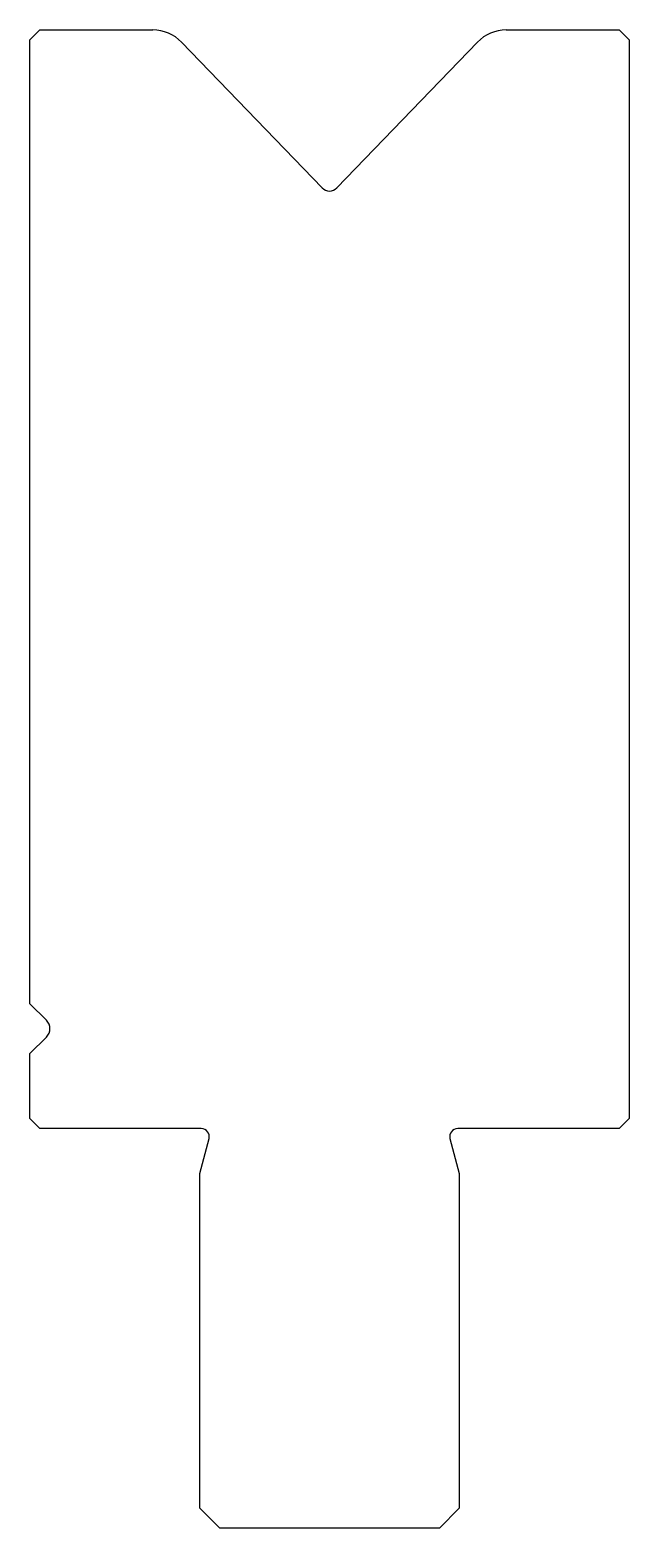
# Model space of a CAD drawing. Header units: metres. Extents: x -15.9 to 14.1, y -43.7 to 31.3.
import ezdxf

# ---------------------------------------------------------------- set-up
doc = ezdxf.new("R2010")
doc.units = ezdxf.units.M

msp = doc.modelspace()

# ---------------------------------------------------------------- linework, layer by layer
for p, q in [((-15.354042, 31.297168), (-15.854042, 30.797168)), ((-15.854042, -17.454303), (-15.854042, 30.797168)), ((-15.354042, 31.297168), (-9.702992, 31.297168)), ((7.994907, 31.297168), (13.645958, 31.297168)), ((14.145958, 30.797168), (13.645958, 31.297168)), ((14.145958, 30.797168), (14.145958, -23.202832)), ((-8.264312, 30.686485), (-1.213712, 23.385375)), ((-0.494372, 23.385375), (6.556228, 30.686485)), ((-15.029778, -18.278567), (-15.854042, -17.454303)), ((-15.854042, -19.95136), (-15.029778, -19.127096)), ((-15.854042, -23.202832), (-15.854042, -19.95136)), ((-15.854042, -23.202832), (-15.354042, -23.702832)), ((13.645958, -23.702832), (14.145958, -23.202832)), ((-7.274042, -23.702832), (-15.354042, -23.702832)), ((13.645958, -23.702832), (5.565958, -23.702832)), ((-7.354042, -25.946877), (-6.887672, -24.206359)), ((5.179587, -24.206359), (5.645958, -25.946877)), ((-7.354042, -42.702832), (-7.354042, -25.946877)), ((5.645958, -25.946877), (5.645958, -42.702832)), ((-7.354042, -42.702832), (-6.354042, -43.702832)), ((4.645958, -43.702832), (5.645958, -42.702832)), ((4.645958, -43.702832), (-6.354042, -43.702832))]:
    msp.add_line(p, q)
for centre, radius, start, end in [((-9.702992, 29.297168), 2, 44, 90), ((7.994907, 29.297168), 2, 90, 136), ((-0.854042, 23.732704), 0.5, 224, 316), ((-15.454042, -18.702832), 0.6, 315, 45), ((-7.274042, -24.102832), 0.4, 345, 90), ((5.565958, -24.102832), 0.4, 90, 195)]:
    msp.add_arc(centre, radius, start, end)

doc.saveas('drawing.dxf')
